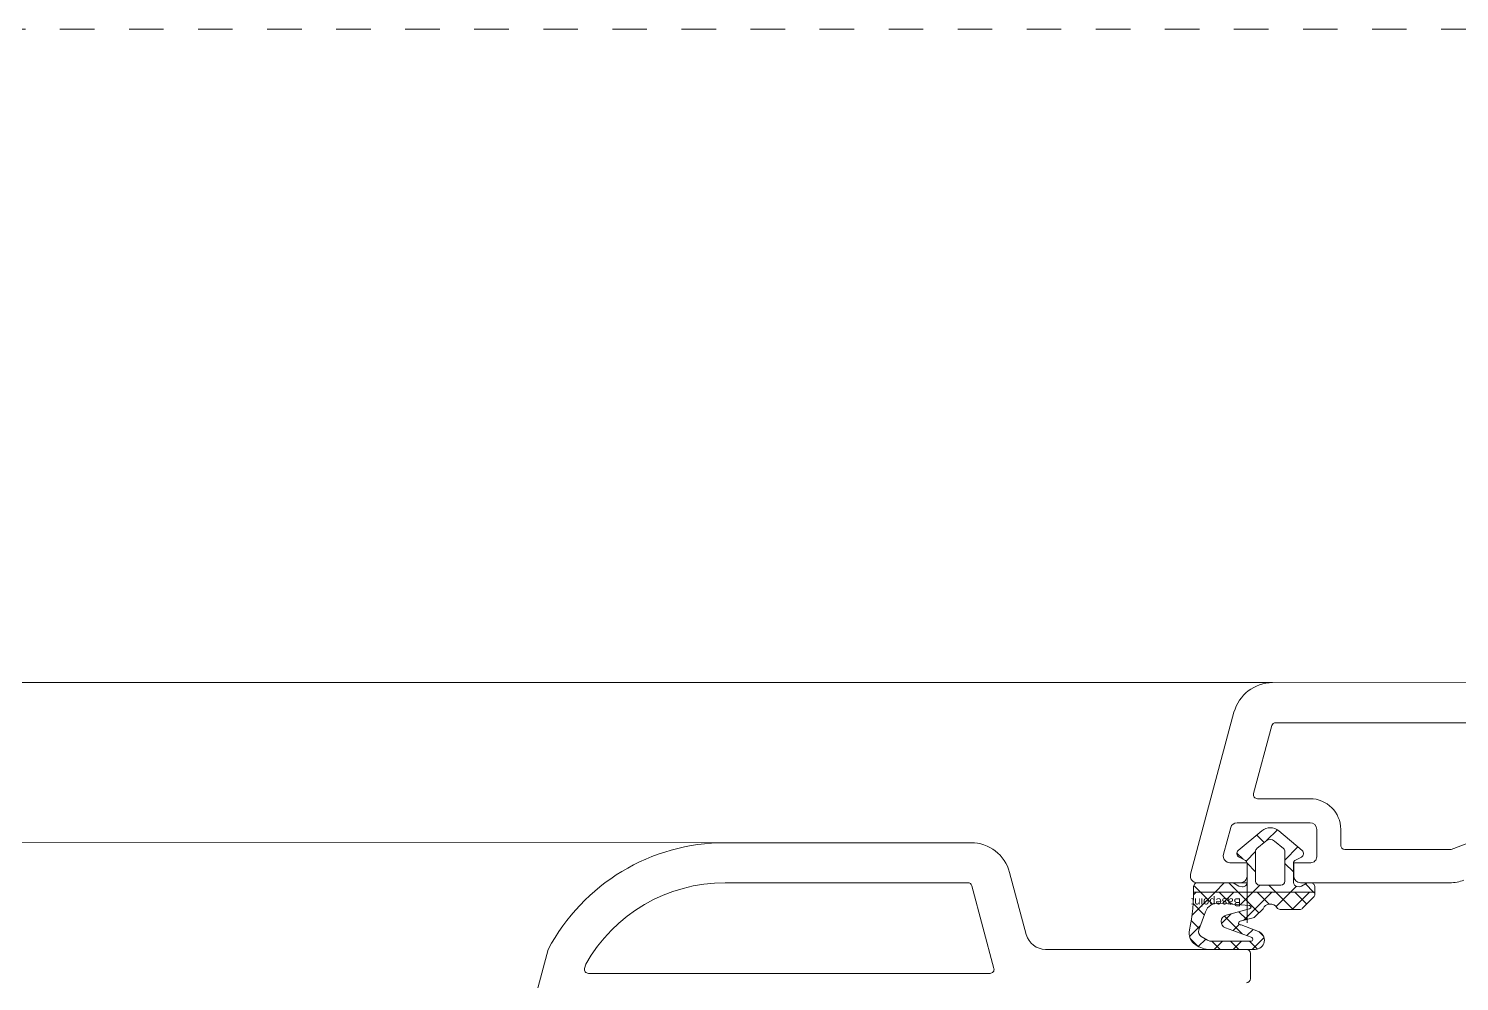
# Model space of a CAD drawing. Header units: millimetres. Extents: x 2258 to 5600, y 711 to 2563.
# Drawn here: x 2727.827 to 2731.971, y 2008.904 to 2011.663 of the extents above; entities that cross this region are included whole.
import ezdxf

# ---------------------------------------------------------------- set-up
doc = ezdxf.new("R2010")
doc.units = ezdxf.units.MM
doc.linetypes.add('HIDDENX2', pattern=[0.75, 0.5, -0.25])
for name, color, linetype, lineweight in [('FP_A_DOOR_WIN', 140, 'Continuous', 18), ('PQI-A-HIDN', 31, 'HIDDENX2', 9), ('PQI-A-IN-ELEV-LGHT', 201, 'Continuous', 5), ('WAL', 7, 'Continuous', 30)]:
    doc.layers.add(name, color=color, linetype=linetype, lineweight=lineweight)
doc.styles.get("Standard").update_dxf_attribs({"font": 'arial.ttf'})

# ---------------------------------------------------------------- blocks, each defined once
blk = doc.blocks.new('BASEPOINT')
for p, q in [((0.0001424139276124947, -6.579969547004794e-08), (0.0001424139276124947, 2.998156919277449)), ((-7.890404418731123e-08, 0.0005381883725030789), (2.956911949821283, 0.0005381883725030789))]:
    blk.add_line(p, q)
blk.add_text('Basepoint', height=0.6).set_placement((0.4501424139276011, 1.169999934200292))
blk = doc.blocks.new('244234EZ')
h = blk.add_hatch()
h.set_pattern_fill('NETZ', color=256, angle=45, style=0)
h.set_pattern_definition([(45, (0.01020141601271446, -1.498066991095954), (-0.7071067811865475, 0.7071067811865476), []), (135, (0.01020141601271446, -1.498066991095954), (-0.7071067811865476, -0.7071067811865475), [])])
h.paths.add_polyline_path([(4.008078502913222, 0.7015572627653923, -0.04835307895780901), (4.303823118820566, 3.532424224166834, 0.3319211071679742), (3.845955810543963, 4.662804514641349, 0.1614346972429617), (2.779686889645509, 5.001498133415765), (-0.6049478013112477, 5.001498133415764, 0.8315432364911673), (-0.8560341563469525, 3.648078988526671), (0.43162628173537, 3.153275400871819, -1.190626430510797), (0.5034884964394981, 2.88506940612011), (-0.4655004301875263, 2.625441762988365, 0.1296938749465605), (-0.5983473197203235, 2.549425338780542), (-1.20320037842088, 1.95383349108178, -0.6014879446624487), (-2.236571083833349, 1.864532395719669, 0.254498919795523), (-2.488499425651867, 2.001640413975412), (-3.957449179689695, 2.001624018348985, 0.1989094666118807), (-4.169577865607145, 1.913756052723637), (-4.994269180354968, 1.089064737975818, 0.1989123673796596), (-5.082137145999006, 0.8769327036198491), (-5.082137145999006, 0.7015447420383105)])
h.paths.add_polyline_path([(-0.1904933190871827, 1.719282615234464, -0.9176289392039193), (-0.19180589099426, 1.958971851091358), (1.570990037036942, 2.431272729874328, 0.7332383087249621), (1.612600442385188, 3.38408464420482), (-0.3194380188017371, 4.087288767571037, -1), (-0.2680883789091605, 4.378243357414789), (2.713463470503889, 4.377261227260397, -0.1340649279655961), (2.967535276667598, 4.307800217017941), (3.436031043195062, 4.031149930478546, -0.3557455022548623), (3.622162780758802, 3.527220637077858), (3.116654357907226, 2.175391108269227, -0.3353238355422854), (2.094986877438471, 1.535178095573969)], flags=16)
h = blk.add_hatch()
h.set_pattern_fill('NETZ', color=256, scale=2, angle=45, style=0)
h.set_pattern_definition([(45, (0.01020141601271446, -1.498066991095954), (-1.414213562373095, 1.414213562373095), []), (135, (0.01020141601271446, -1.498066991095954), (-1.414213562373095, -1.414213562373095), [])])
h.paths.add_polyline_path([(-5.082137145999006, 0.7015447420383105), (-5.082137145999004, 0.3112281275693158, 0.414213562373093), (-4.782330741885235, 0.01142172345554715), (-4.522599543124663, 0.01142172345554759), (-4.093796888527556, 0.2589747010733834, -0.1656801520669596), (-3.90396698270975, 0.296506003881801), (-3.740147452957411, 0.2745578532527244, -0.3757213696858283), (-3.479984788897567, -0.02278536033250367), (-3.479984788897565, -1.479957190332012, -0.2775501483931132), (-3.586238477402083, -1.65662532294509), (-4.07801553195808, -1.917579487461596, 0.5282092505925277), (-4.132923528191617, -2.410109730864405), (-2.393213548663183, -3.887433140998303, 0.3639584187452207), (-1.107596206292547, -3.887404740529248), (0.6502478399991928, -2.41239478329808, 0.5319777725554488), (0.5980307430605157, -1.917579487461598), (0.1062536885045181, -1.656625322945092, -0.2775501483931129), (-2.498001805406602e-16, -1.479957190332014), (-2.220446049250313e-16, 2.220446049250313e-16, -0.4537526242641983), (0.3398076201840398, 0.2973471933200025), (0.6100213742227064, 0.2611720864721001), (1.042437829558313, 0.01149901148442223), (3.710274358402263, 0.01134541035774284, 0.4227629273518383), (4.010165112804111, 0.3200571767091462, -0.006466251622778426), (4.008078502913222, 0.7015572627653923)])
h.paths.add_polyline_path([(-0.6398458862333795, -0.1163721789262142), (-0.6398458862333791, -2.328241489778694, -0.2217106168363308), (-0.7470235825400097, -2.558066551942032), (-1.418484304433663, -3.121419399609839, -0.3639357920318566), (-2.061189157707833, -3.121419399423907), (-2.732619361801749, -2.558092156067455, -0.2217106168363313), (-2.839797058108379, -2.328267093904119), (-2.839797058108379, -0.1161427283123513, -0.4142135610069876), (-2.539780287082981, 0.1838740413137141), (-0.9400615657120271, 0.1838740413137134, -0.4144359924756376)], flags=16)
blk.add_line((4.008078502913222, 0.7015572627653923), (-5.082137145999006, 0.7015447420383105))
for points in [[(0.5980307430605163, -1.917579487461598), (0.106253688504518, -1.656625322945092, -0.2775501483931128), (-2.532696274926138e-16, -1.479957190332014), (-2.237793284010081e-16, 0, -0.4537526242641983), (0.3398076201840396, 0.2973471933200025), (0.6100213742227064, 0.2611720864720999), (1.042437829558313, 0.01149901148442201), (3.710274358402264, 0.01134541035774284, 0.4227629273518251), (4.010165112804111, 0.320057176709134, -0.05483647592727152), (4.303823118820558, 3.532424224166802, 0.3319211071679828), (3.845955810543964, 4.662804514641348, 0.1614346972429613), (2.779686889645514, 5.001498133415765), (-0.6049490356474414, 5.001498133415764, 0.8315411525140167), (-0.8560362243681455, 3.648079783196039), (0.4316262817353702, 3.153275400871819, -1.190626430510805), (0.503488496439497, 2.88506940612011), (-0.4655004301875271, 2.625441762988365, 0.1296938749465612), (-0.5983473197203246, 2.549425338780541), (-1.20320037842088, 1.95383349108178, -0.6014879446624485), (-2.236571083833349, 1.864532395719669, 0.2544989197955225), (-2.488499425651866, 2.001640413975412), (-3.957449179689696, 2.001624018348985, 0.198909466611881), (-4.169577865607146, 1.913756052723636), (-4.99426918035497, 1.089064737975816, 0.1989123673796582), (-5.082137145999006, 0.8769327036198482), (-5.082137145999004, 0.3112281275693167, 0.4142135623730955), (-4.782330741885233, 0.01142172345554715), (-4.522599543124662, 0.01142172345554737), (-4.093796888527556, 0.2589747010733832, -0.1656801520669623), (-3.903966982709747, 0.2965060038818006), (-3.740147452957409, 0.2745578532527242, -0.375721369685827), (-3.479984788897567, -0.02278536033250411), (-3.479984788897565, -1.479957190332013, -0.2775501483931143), (-3.586238477402084, -1.65662532294509), (-4.078015531958083, -1.917579487461597, 0.5319777725554453), (-4.130232628896758, -2.412394783298078), (-2.393213548663189, -3.887433140998297, 0.363945910752088), (-1.107630052569438, -3.887433140998297), (0.6502478399991929, -2.41239478329808, 0.5319777725554476)], [(-0.2680883789091604, 4.378243357414789, 0.9999999999999986), (-0.3194380188017389, 4.087288767571038), (1.612600442385188, 3.38408464420482, -0.7332383087249624), (1.570990037036942, 2.431272729874328), (-0.191805890994261, 1.958971851091358, 0.9176289392038998), (-0.1904933190871827, 1.719282615234464), (2.094986877438495, 1.535178095573968, 0.3353238355422945), (3.116654357907246, 2.17539110826928), (3.622162780758808, 3.527220637077873, 0.3557455022548545), (3.436031043195058, 4.031149930478548), (2.96753527666759, 4.307800217017945, 0.1340649279655952), (2.713463470503881, 4.377261227260397)], [(-2.73261936180175, -2.558092156067455), (-2.061202087405254, -3.121408551459724, 0.3639549067525167), (-1.41847137451463, -3.121408551459724), (-0.7470235825400102, -2.558066551942032, 0.2217106168363309), (-0.6398458862333791, -2.328241489778695), (-0.6398458862333795, -0.1161137516550361, 0.4139911672486105), (-0.939864196780254, 0.1838740413137134), (-2.53980926513963, 0.1838740413137141, 0.4141569862246464), (-2.839797058108379, -0.1161137516550361), (-2.839797058108379, -2.328267093904119, 0.2217106168363308)]]:
    blk.add_lwpolyline(points, format="xyb", close=True)
blk.add_blockref('BASEPOINT', (8.881784197001252e-15, -8.881784197001252e-16))
blk = doc.blocks.new('PRJ_INSERT_75_593613123141', base_point=(8.881784197001252e-15, -8.881784197001252e-16))
blk.add_blockref('244234EZ', (0, 0))
blk = doc.blocks.new('sd3')
at = {"layer": 'FP_A_DOOR_WIN', "ltscale": 1000}
for points in [[(-914.0966800113383, 151.0001011712302), (-835.4359119792571, 151.0001011712302, -0.3394333461670923), (-832.5380845924083, 148.7765447671118), (-829.2833238707099, 136.629495816931, -0.493223976404831), (-829.7662340362585, 136.0001011712302), (-833.0162340064562, 136.0001011712302, -0.4144957323922471), (-833.5162342448748, 136.5000860269065), (-833.5162342448748, 137.5000860268919), (-832.2387681861437, 137.5000860268774, 0.4929271850924089), (-831.7557359595958, 138.1294958169601), (-832.2917467017542, 140.1294958169165, 0.3395374030776357), (-832.7746568580187, 140.5000860268774), (-838.2387679477251, 140.5000860268919, 0.4140795445854265), (-838.7387679477251, 140.0000860268919), (-838.7387679477251, 137.945032315969, 0.4143168794731101), (-838.2938216586772, 137.5000860269211), (-837.0162342448748, 137.5000860268774), (-837.0162342448821, 136.5000860269065, -0.4141201211793136), (-837.5162337680158, 136.0001011712302), (-848.7157538849424, 136.0001011712156, -0.09100544918140649), (-849.7809004879382, 136.1955427994981)], [(-833.4661835093721, 128.5001011712302, -0.4140409468384528), (-833.7662323375262, 128.8000889642281), (-833.7662323375407, 130.7000981195015, -0.4140448457666134), (-833.4661835094012, 131.0001011712593), (-818.4172409434832, 131.0001011712302, 0.3394437501624551), (-816.9682663341082, 132.1118722779502), (-815.7183884044207, 136.7765601499123, -0.3394672609067224), (-812.8206833262811, 139.0001011712156), (-794.4003895182977, 139.0001011712448, -0.2781724977727638), (-781.133787717401, 131.0001011712302), (-777.2832017277542, 116.6295119149727, -0.4929951445111693)]]:
    blk.add_lwpolyline(points, format="xyb", dxfattribs=at)
for points in [[(-860.5662902255644, 147.7000829751196, -0.4141142411121429), (-860.2662413974322, 148.0000860268919), (-835.6661365886393, 148.0000860268919, -0.3394576897595111), (-835.3763416667571, 147.7777349526441), (-834.0097645183196, 142.6777288491721, -0.4933796641124775), (-834.2995594402018, 142.3000890786643), (-838.2387679477324, 142.3000890786352, 0.4141730664658379), (-840.5388167758356, 140.0000860268628), (-840.5388167758501, 138.8000890786352, -0.4144907307888772), (-840.8387435336626, 138.5000860269211), (-848.8074935336772, 138.5000860268919), (-852.9584945102251, 140.0765935952368, 0.3063520428537711), (-860.0456603427592, 138.4054510171409, -0.6829872473079543), (-860.5662902255717, 138.6087743813841)], [(-783.8585189242876, 129.5777378900093, -0.4928325950843962), (-784.1483138461772, 129.2000981195015), (-814.2517135997332, 129.2000981195015, -0.4933718391203623), (-814.5415085216082, 129.5777378899802), (-812.880253638803, 135.777735076641, -0.3394535210435738), (-812.5904587169061, 136.0001014096342), (-794.4003895183196, 136.0001014096779, -0.2710460681531134), (-783.9394515414824, 129.8797398431052)]]:
    blk.add_lwpolyline(points, format="xyb", close=True, dxfattribs=at)
at = {"layer": 'PQI-A-HIDN'}
blk.add_line((-2600.499701610483, 199.9985151720757), (-0.0001141955726779997, 199.9999999999709), dxfattribs=at)
at = {"layer": 'PQI-A-IN-ELEV-LGHT', "ltscale": 100}
for p, q in [((-835.4359119792207, 151.000101171172), (-61.83040217416419, 151.0001011712011)), ((-794.4003895182977, 139.0001011711865), (-102.8659259727137, 139.0001011711865))]:
    blk.add_line(p, q, dxfattribs=at)
at = {"layer": 'FP_A_DOOR_WIN', "ltscale": 1000, "extrusion": (0, 0, -1), "zscale": -1, "rotation": 180}
blk.add_blockref('PRJ_INSERT_75_593613123141', (833.5139409013427, 136.0001011712156), dxfattribs=at)

msp = doc.modelspace()

# ---------------------------------------------------------------- block references
at = {"layer": 'WAL', "ltscale": 1000, "xscale": -0.03863196438221001, "yscale": 0.03863196438221, "zscale": 0.03863196438221, "rotation": 359.9972457711958}
msp.add_blockref('sd3', (2699.155417671895, 2003.936958111282), dxfattribs=at)

doc.saveas('drawing.dxf')
